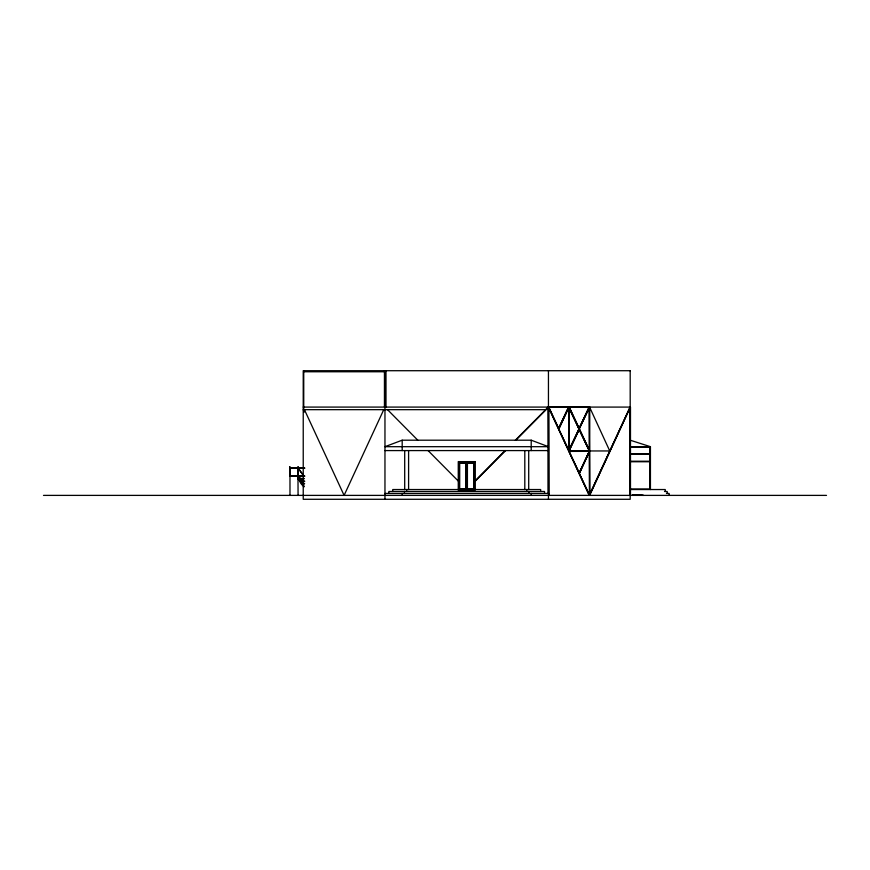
<?xml version="1.0" encoding="UTF-8"?>
<svg xmlns="http://www.w3.org/2000/svg" width="870" height="870" viewBox="0 0 870 870"><rect width="100%" height="100%" fill="white"/><g stroke="black" fill="none" stroke-linecap="round" stroke-linejoin="round"><path stroke-width="1.3" d="M290.21 475.912L289.732 466.82M298.203 476.075L298.203 466.82M304.63 481.099C291.2 476.88 312.7 495.28 300.248 481.491M304.696 467.853L289.895 468.114L304.696 468.375M303.684 475.988L298.084 468.006L303.706 475.76M298.421 478.891L300.019 481.175M303.913 483.937L298.258 475.912L303.967 483.535M568.665 407.345L568.665 450.486L579.126 428.975L568.665 407.345L558.703 428.975L568.882 450.486L568.882 407.345L578.898 428.975L589.414 407.345L568.969 451.138M558.932 428.975L568.882 407.345M579.453 473.302L589.414 451.606L579.224 473.302L589.414 494.823L589.447 406.823L609.75 450.954L589.447 450.954M579.268 429.301L569.089 450.877L589.284 450.823L579.05 429.301L589.284 450.823M383.757 409.672L344.096 495.389L304.424 409.672M568.795 450.758L589.055 407.084M569.056 407.084L579.072 428.595L589.284 407.084M579.268 472.921L589.284 451.345L579.268 472.921L569.089 451.399L589.284 451.345M630.282 407.084L589.447 495.389L548.578 407.084M589.664 495.389L630.054 407.671M568.534 407.084L558.529 428.595L568.752 407.084M475.14 480.762L505.057 450.584M515.355 440.198L548.187 407.084M475.14 481.284L505.579 450.584M515.877 440.198L548.187 407.606M304.63 481.491L300.019 481.491L298.203 478.891L298.149 476.249M402.19 440.198L384.964 446.691L548.448 446.691L531.211 440.198L402.19 440.198L402.19 450.584M303.739 371.762L384.442 371.762M303.228 407.084L630.478 407.084L630.478 495.389M545.61 409.672L303.228 409.672L304.337 412.13M630.184 446.691L650.434 446.691L650.434 489.538M629.989 447.202L650.173 447.202L650.173 489.027L629.989 489.027M384.964 450.584L548.448 450.584M629.989 453.955L650.173 453.955M629.989 454.216L650.173 454.216M629.989 461.23L650.173 461.23M629.989 461.752L650.173 461.752M290.112 468.114L297.942 468.114M289.982 475.912L304.696 475.912M289.982 476.292L304.696 476.292M298.073 478.5L304.022 478.5M298.073 478.891L304.022 478.891M304.63 483.698C300.509 485.319 303.434 483.013 298.073 475.912M630.184 489.538L665.245 489.538L665.245 491.485M664.506 491.485L667.192 491.485L667.192 493.442M384.964 493.442L548.665 493.442M666.453 493.442L669.139 493.442L669.139 495.389M43.5 495.389L826.5 495.389M632.958 494.617L643.68 495.389M632.403 494.617L643.115 495.389M630.184 440.198L650.434 446.691M387.531 409.672L417.785 440.198M428.083 450.584L458.262 481.023M569.274 407.084L579.3 428.595M548.796 407.084L558.757 428.595M579.453 428.921L589.414 450.562L579.224 428.921M649.716 447.202L649.716 453.955M649.716 454.216L649.716 461.23M649.716 461.752L649.716 489.027M630.054 495.389L630.054 407.084L589.186 495.389L548.578 407.638L548.796 495.389M589.186 407.084L589.664 494.823L589.664 406.823L548.187 406.823L548.187 493.442M569.143 407.345L569.143 450.486M548.6 406.823L548.665 495.389M548.448 370.718L548.448 499.282M544.544 493.442L544.544 491.485L388.857 491.485L388.857 493.442M540.651 491.485L540.651 489.538L392.751 489.538L392.751 491.485M531.211 440.198L531.211 450.584M531.211 493.442L531.211 495.389M528.96 491.485L528.96 493.442M528.71 450.584L528.71 489.538M526.752 489.538L526.752 491.485M524.806 450.584L524.806 489.538M474.498 489.538L474.498 462.274L458.914 462.274L458.914 489.538M467.418 462.981L467.418 488.831L473.78 488.831L473.78 462.981L459.621 462.981L459.621 488.831L465.994 488.831L465.994 462.981M467.223 489.027L467.223 462.786L473.976 462.786L473.976 489.027L459.436 489.027L459.436 462.786L466.179 462.786L466.179 489.027M466.701 462.274L466.701 489.538M408.596 450.584L408.596 489.538M406.649 489.538L406.649 491.485M404.702 450.584L404.702 489.538M404.441 491.485L404.441 493.442M402.19 493.442L402.19 495.389M385.997 370.718L385.997 406.986M384.964 370.718L384.964 499.282M384.442 370.718L384.442 406.964M303.739 370.718L303.739 409.672M297.942 466.82L298.073 495.389M289.982 466.82L289.982 495.389M630.184 370.718L303.228 370.718L303.228 499.282L630.184 499.282L630.184 370.718M475.14 461.622L458.262 461.622L458.262 490.191L475.14 490.191L475.14 461.622"/></g></svg>
